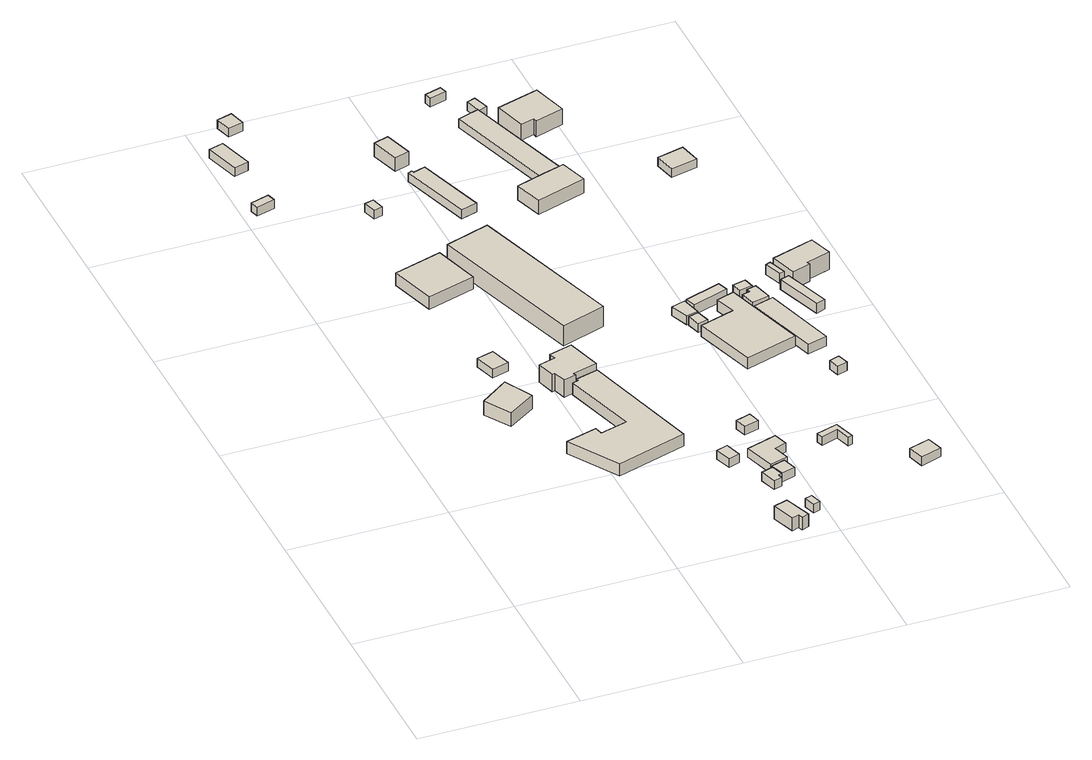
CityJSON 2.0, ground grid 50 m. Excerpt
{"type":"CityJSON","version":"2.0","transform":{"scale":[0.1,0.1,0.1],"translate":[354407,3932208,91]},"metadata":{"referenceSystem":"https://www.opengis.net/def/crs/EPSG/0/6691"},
"CityObjects":{
"building1":{"type":"Building","attributes":{"measuredHeight":6.1,"BuildingIDAttribute.prefecture":"14","BuildingIDAttribute.city":"14153","BuildingDetailAttribute.surveyYear":2015},"geometry":[{"type":"Solid","lod":"1","boundaries":[[[[0,1,2,3]],[[2,4,5,3]],[[1,6,4,2]],[[0,7,6,1]],[[3,5,7,0]],[[4,6,7,5]]]]}]},
"building2":{"type":"Building","attributes":{"BuildingIDAttribute.prefecture":"14","BuildingIDAttribute.city":"14153","BuildingDetailAttribute.surveyYear":2015},"geometry":[{"type":"Solid","lod":"1","boundaries":[[[[8,9,10,11]],[[10,12,13,11]],[[9,14,12,10]],[[8,15,14,9]],[[11,13,15,8]],[[12,14,15,13]]]]}]},
"building3":{"type":"Building","attributes":{"BuildingIDAttribute.prefecture":"14","BuildingIDAttribute.city":"14153","BuildingDetailAttribute.surveyYear":2015},"geometry":[{"type":"Solid","lod":"1","boundaries":[[[[16,17,18,19]],[[18,20,21,19]],[[17,22,20,18]],[[16,23,22,17]],[[19,21,23,16]],[[20,22,23,21]]]]}]},
"building4":{"type":"Building","attributes":{"BuildingIDAttribute.prefecture":"14","BuildingIDAttribute.city":"14153","BuildingDetailAttribute.surveyYear":2015},"geometry":[{"type":"Solid","lod":"1","boundaries":[[[[24,25,26,27]],[[26,28,29,27]],[[25,30,28,26]],[[24,31,30,25]],[[27,29,31,24]],[[28,30,31,29]]]]}]},
"building5":{"type":"Building","attributes":{"measuredHeight":7.1,"BuildingIDAttribute.prefecture":"14","BuildingIDAttribute.city":"14153","BuildingDetailAttribute.surveyYear":2015},"geometry":[{"type":"Solid","lod":"1","boundaries":[[[[32,33,34,35,36,37,38,39,40,41]],[[40,42,43,41]],[[39,44,42,40]],[[38,45,44,39]],[[37,46,45,38]],[[36,47,46,37]],[[35,48,47,36]],[[34,49,48,35]],[[33,50,49,34]],[[32,51,50,33]],[[41,43,51,32]],[[42,44,45,46,47,48,49,50,51,43]]]]}]},
"building6":{"type":"Building","attributes":{"measuredHeight":9.6,"BuildingIDAttribute.prefecture":"14","BuildingIDAttribute.city":"14153","BuildingDetailAttribute.surveyYear":2015},"geometry":[{"type":"Solid","lod":"1","boundaries":[[[[52,53,54,55]],[[54,56,57,55]],[[53,58,56,54]],[[52,59,58,53]],[[55,57,59,52]],[[56,58,59,57]]]]}]},
"building7":{"type":"Building","attributes":{"usage":"431","measuredHeight":6.9,"storeysAboveGround":1,"BuildingIDAttribute.prefecture":"14","BuildingIDAttribute.city":"14153","BuildingDetailAttribute.totalFloorArea":140.6,"BuildingDetailAttribute.buildingFootprintArea":140.6,"BuildingDetailAttribute.buildingStructureType":"601","BuildingDetailAttribute.buildingStructureOrgType":"1","BuildingDetailAttribute.orgUsage":"143","BuildingDetailAttribute.surveyYear":2015},"geometry":[{"type":"Solid","lod":"1","boundaries":[[[[60,61,62,63,64,65,66,67,68,69]],[[68,70,71,69]],[[67,72,70,68]],[[66,73,72,67]],[[65,74,73,66]],[[64,75,74,65]],[[63,76,75,64]],[[62,77,76,63]],[[61,78,77,62]],[[60,79,78,61]],[[69,71,79,60]],[[70,72,73,74,75,76,77,78,79,71]]]]}]},
"building8":{"type":"Building","attributes":{"BuildingIDAttribute.prefecture":"14","BuildingIDAttribute.city":"14153","BuildingDetailAttribute.surveyYear":2015},"geometry":[{"type":"Solid","lod":"1","boundaries":[[[[80,81,82,83]],[[82,84,85,83]],[[81,86,84,82]],[[80,87,86,81]],[[83,85,87,80]],[[84,86,87,85]]]]}]},
"building9":{"type":"Building","attributes":{"usage":"441","measuredHeight":4.7,"storeysAboveGround":2,"BuildingIDAttribute.prefecture":"14","BuildingIDAttribute.city":"14153","BuildingDetailAttribute.totalFloorArea":81.77,"BuildingDetailAttribute.buildingFootprintArea":40.88,"BuildingDetailAttribute.buildingStructureType":"610","BuildingDetailAttribute.buildingStructureOrgType":"2","BuildingDetailAttribute.orgUsage":"160","BuildingDetailAttribute.surveyYear":2015},"geometry":[{"type":"Solid","lod":"1","boundaries":[[[[88,89,90,91,92,93]],[[92,94,95,93]],[[91,96,94,92]],[[90,97,96,91]],[[89,98,97,90]],[[88,99,98,89]],[[93,95,99,88]],[[94,96,97,98,99,95]]]]}]},
"building10":{"type":"Building","attributes":{"BuildingIDAttribute.prefecture":"14","BuildingIDAttribute.city":"14153","BuildingDetailAttribute.surveyYear":2015},"geometry":[{"type":"Solid","lod":"1","boundaries":[[[[100,101,102,103]],[[102,104,105,103]],[[101,106,104,102]],[[100,107,106,101]],[[103,105,107,100]],[[104,106,107,105]]]]}]},
"building11":{"type":"Building","attributes":{"BuildingIDAttribute.prefecture":"14","BuildingIDAttribute.city":"14153","BuildingDetailAttribute.surveyYear":2015},"geometry":[{"type":"Solid","lod":"1","boundaries":[[[[108,109,110,111]],[[110,112,113,111]],[[109,114,112,110]],[[108,115,114,109]],[[111,113,115,108]],[[112,114,115,113]]]]}]},
"building12":{"type":"Building","attributes":{"BuildingIDAttribute.prefecture":"14","BuildingIDAttribute.city":"14153","BuildingDetailAttribute.surveyYear":2015},"geometry":[{"type":"Solid","lod":"1","boundaries":[[[[116,117,118,119,120,121]],[[120,122,123,121]],[[119,124,122,120]],[[118,125,124,119]],[[117,126,125,118]],[[116,127,126,117]],[[121,123,127,116]],[[122,124,125,126,127,123]]]]}]},
"building13":{"type":"Building","attributes":{"BuildingIDAttribute.prefecture":"14","BuildingIDAttribute.city":"14153","BuildingDetailAttribute.surveyYear":2015},"geometry":[{"type":"Solid","lod":"1","boundaries":[[[[128,129,130,131]],[[130,132,133,131]],[[129,134,132,130]],[[128,135,134,129]],[[131,133,135,128]],[[132,134,135,133]]]]}]},
"building14":{"type":"Building","attributes":{"usage":"431","measuredHeight":8.8,"storeysAboveGround":1,"BuildingIDAttribute.prefecture":"14","BuildingIDAttribute.city":"14153","BuildingDetailAttribute.totalFloorArea":772.51,"BuildingDetailAttribute.buildingFootprintArea":772.51,"BuildingDetailAttribute.buildingStructureType":"610","BuildingDetailAttribute.buildingStructureOrgType":"2","BuildingDetailAttribute.orgUsage":"143","BuildingDetailAttribute.surveyYear":2015},"geometry":[{"type":"Solid","lod":"1","boundaries":[[[[136,137,138,139]],[[138,140,141,139]],[[137,142,140,138]],[[136,143,142,137]],[[139,141,143,136]],[[140,142,143,141]]]]}]},
"building15":{"type":"Building","attributes":{"BuildingIDAttribute.prefecture":"14","BuildingIDAttribute.city":"14153","BuildingDetailAttribute.surveyYear":2015},"geometry":[{"type":"Solid","lod":"1","boundaries":[[[[144,145,146,147]],[[146,148,149,147]],[[145,150,148,146]],[[144,151,150,145]],[[147,149,151,144]],[[148,150,151,149]]]]}]},
"building16":{"type":"Building","attributes":{"usage":"441","storeysAboveGround":1,"BuildingIDAttribute.prefecture":"14","BuildingIDAttribute.city":"14153","BuildingDetailAttribute.totalFloorArea":68.66,"BuildingDetailAttribute.buildingFootprintArea":68.66,"BuildingDetailAttribute.buildingStructureType":"610","BuildingDetailAttribute.buildingStructureOrgType":"2","BuildingDetailAttribute.orgUsage":"172","BuildingDetailAttribute.surveyYear":2015},"geometry":[{"type":"Solid","lod":"1","boundaries":[[[[152,153,154,155,156,157]],[[156,158,159,157]],[[155,160,158,156]],[[154,161,160,155]],[[153,162,161,154]],[[152,163,162,153]],[[157,159,163,152]],[[158,160,161,162,163,159]]]]}]},
"building17":{"type":"Building","attributes":{"BuildingIDAttribute.prefecture":"14","BuildingIDAttribute.city":"14153","BuildingDetailAttribute.surveyYear":2015},"geometry":[{"type":"Solid","lod":"1","boundaries":[[[[164,165,166,167]],[[166,168,169,167]],[[165,170,168,166]],[[164,171,170,165]],[[167,169,171,164]],[[168,170,171,169]]]]}]},
"building18":{"type":"Building","attributes":{"usage":"431","measuredHeight":4.9,"storeysAboveGround":2,"BuildingIDAttribute.prefecture":"14","BuildingIDAttribute.city":"14153","BuildingDetailAttribute.totalFloorArea":92.52,"BuildingDetailAttribute.buildingFootprintArea":46.26,"BuildingDetailAttribute.buildingStructureType":"610","BuildingDetailAttribute.buildingStructureOrgType":"2","BuildingDetailAttribute.orgUsage":"143","BuildingDetailAttribute.surveyYear":2015},"geometry":[{"type":"Solid","lod":"1","boundaries":[[[[172,173,174,175]],[[174,176,177,175]],[[173,178,176,174]],[[172,179,178,173]],[[175,177,179,172]],[[176,178,179,177]]]]}]},
"building19":{"type":"Building","attributes":{"BuildingIDAttribute.prefecture":"14","BuildingIDAttribute.city":"14153","BuildingDetailAttribute.surveyYear":2015},"geometry":[{"type":"Solid","lod":"1","boundaries":[[[[180,181,182,183,184,185]],[[184,186,187,185]],[[183,188,186,184]],[[182,189,188,183]],[[181,190,189,182]],[[180,191,190,181]],[[185,187,191,180]],[[186,188,189,190,191,187]]]]}]},
"building20":{"type":"Building","attributes":{"BuildingIDAttribute.prefecture":"14","BuildingIDAttribute.city":"14153","BuildingDetailAttribute.surveyYear":2015},"geometry":[{"type":"Solid","lod":"1","boundaries":[[[[192,193,194,195,196,197]],[[196,198,199,197]],[[195,200,198,196]],[[194,201,200,195]],[[193,202,201,194]],[[192,203,202,193]],[[197,199,203,192]],[[198,200,201,202,203,199]]]]}]},
"building21":{"type":"Building","attributes":{"usage":"401","storeysAboveGround":1,"BuildingIDAttribute.prefecture":"14","BuildingIDAttribute.city":"14153","BuildingDetailAttribute.totalFloorArea":27.19,"BuildingDetailAttribute.buildingFootprintArea":27.19,"BuildingDetailAttribute.buildingStructureType":"601","BuildingDetailAttribute.buildingStructureOrgType":"1","BuildingDetailAttribute.orgUsage":"61","BuildingDetailAttribute.surveyYear":2015},"geometry":[{"type":"Solid","lod":"1","boundaries":[[[[204,205,206,207]],[[206,208,209,207]],[[205,210,208,206]],[[204,211,210,205]],[[207,209,211,204]],[[208,210,211,209]]]]}]},
"building22":{"type":"Building","attributes":{"usage":"401","storeysAboveGround":1,"BuildingIDAttribute.prefecture":"14","BuildingIDAttribute.city":"14153","BuildingDetailAttribute.totalFloorArea":14.99,"BuildingDetailAttribute.buildingFootprintArea":14.99,"BuildingDetailAttribute.buildingStructureType":"601","BuildingDetailAttribute.buildingStructureOrgType":"1","BuildingDetailAttribute.orgUsage":"61","BuildingDetailAttribute.surveyYear":2015},"geometry":[{"type":"Solid","lod":"1","boundaries":[[[[212,213,214,215]],[[214,216,217,215]],[[213,218,216,214]],[[212,219,218,213]],[[215,217,219,212]],[[216,218,219,217]]]]}]},
"building23":{"type":"Building","attributes":{"usage":"431","measuredHeight":5.7,"storeysAboveGround":1,"BuildingIDAttribute.prefecture":"14","BuildingIDAttribute.city":"14153","BuildingDetailAttribute.totalFloorArea":154.6,"BuildingDetailAttribute.buildingFootprintArea":154.6,"BuildingDetailAttribute.buildingStructureType":"610","BuildingDetailAttribute.buildingStructureOrgType":"2","BuildingDetailAttribute.orgUsage":"143","BuildingDetailAttribute.surveyYear":2015},"geometry":[{"type":"Solid","lod":"1","boundaries":[[[[220,221,222,223,224]],[[223,225,226,224]],[[222,227,225,223]],[[221,228,227,222]],[[220,229,228,221]],[[224,226,229,220]],[[225,227,228,229,226]]]]}]},
"building24":{"type":"Building","attributes":{"measuredHeight":4,"BuildingIDAttribute.prefecture":"14","BuildingIDAttribute.city":"14153","BuildingDetailAttribute.surveyYear":2015},"geometry":[{"type":"Solid","lod":"1","boundaries":[[[[230,231,232,233,234,235]],[[234,236,237,235]],[[233,238,236,234]],[[232,239,238,233]],[[231,240,239,232]],[[230,241,240,231]],[[235,237,241,230]],[[236,238,239,240,241,237]]]]}]},
"building25":{"type":"Building","attributes":{"measuredHeight":4.4,"BuildingIDAttribute.prefecture":"14","BuildingIDAttribute.city":"14153","BuildingDetailAttribute.surveyYear":2015},"geometry":[{"type":"Solid","lod":"1","boundaries":[[[[242,243,244,245]],[[244,246,247,245]],[[243,248,246,244]],[[242,249,248,243]],[[245,247,249,242]],[[246,248,249,247]]]]}]},
"building26":{"type":"Building","attributes":{"BuildingIDAttribute.prefecture":"14","BuildingIDAttribute.city":"14153","BuildingDetailAttribute.surveyYear":2015},"geometry":[{"type":"Solid","lod":"1","boundaries":[[[[250,251,252,253]],[[252,254,255,253]],[[251,256,254,252]],[[250,257,256,251]],[[253,255,257,250]],[[254,256,257,255]]]]}]},
"building27":{"type":"Building","attributes":{"BuildingIDAttribute.prefecture":"14","BuildingIDAttribute.city":"14153","BuildingDetailAttribute.surveyYear":2015},"geometry":[{"type":"Solid","lod":"1","boundaries":[[[[258,259,260,261]],[[260,262,263,261]],[[259,264,262,260]],[[258,265,264,259]],[[261,263,265,258]],[[262,264,265,263]]]]}]},
"building28":{"type":"Building","attributes":{"usage":"431","storeysAboveGround":1,"BuildingIDAttribute.prefecture":"14","BuildingIDAttribute.city":"14153","BuildingDetailAttribute.totalFloorArea":274,"BuildingDetailAttribute.buildingFootprintArea":274,"BuildingDetailAttribute.buildingStructureType":"610","BuildingDetailAttribute.buildingStructureOrgType":"2","BuildingDetailAttribute.orgUsage":"143","BuildingDetailAttribute.surveyYear":2015},"geometry":[{"type":"Solid","lod":"1","boundaries":[[[[266,267,268,269,270]],[[269,271,272,270]],[[268,273,271,269]],[[267,274,273,268]],[[266,275,274,267]],[[270,272,275,266]],[[271,273,274,275,272]]]]}]},
"building29":{"type":"Building","attributes":{"usage":"431","storeysAboveGround":1,"BuildingIDAttribute.prefecture":"14","BuildingIDAttribute.city":"14153","BuildingDetailAttribute.totalFloorArea":15.03,"BuildingDetailAttribute.buildingFootprintArea":15.03,"BuildingDetailAttribute.buildingStructureType":"610","BuildingDetailAttribute.buildingStructureOrgType":"2","BuildingDetailAttribute.orgUsage":"143","BuildingDetailAttribute.surveyYear":2015},"geometry":[{"type":"Solid","lod":"1","boundaries":[[[[276,277,278,279,280]],[[279,281,282,280]],[[278,283,281,279]],[[277,284,283,278]],[[276,285,284,277]],[[280,282,285,276]],[[281,283,284,285,282]]]]}]},
"building30":{"type":"Building","attributes":{"BuildingIDAttribute.prefecture":"14","BuildingIDAttribute.city":"14153","BuildingDetailAttribute.surveyYear":2015},"geometry":[{"type":"Solid","lod":"1","boundaries":[[[[286,287,288,289,290]],[[289,291,292,290]],[[288,293,291,289]],[[287,294,293,288]],[[286,295,294,287]],[[290,292,295,286]],[[291,293,294,295,292]]]]}]},
"building31":{"type":"Building","attributes":{"measuredHeight":4.2,"BuildingIDAttribute.prefecture":"14","BuildingIDAttribute.city":"14153","BuildingDetailAttribute.surveyYear":2015},"geometry":[{"type":"Solid","lod":"1","boundaries":[[[[296,297,298,299]],[[298,300,301,299]],[[297,302,300,298]],[[296,303,302,297]],[[299,301,303,296]],[[300,302,303,301]]]]}]},
"building32":{"type":"Building","attributes":{"measuredHeight":4.1,"BuildingIDAttribute.prefecture":"14","BuildingIDAttribute.city":"14153","BuildingDetailAttribute.surveyYear":2015},"geometry":[{"type":"Solid","lod":"1","boundaries":[[[[304,305,306,307,308,309]],[[308,310,311,309]],[[307,312,310,308]],[[306,313,312,307]],[[305,314,313,306]],[[304,315,314,305]],[[309,311,315,304]],[[310,312,313,314,315,311]]]]}]},
"building33":{"type":"Building","attributes":{"measuredHeight":4.4,"BuildingIDAttribute.prefecture":"14","BuildingIDAttribute.city":"14153","BuildingDetailAttribute.surveyYear":2015},"geometry":[{"type":"Solid","lod":"1","boundaries":[[[[316,317,318,319]],[[318,320,321,319]],[[317,322,320,318]],[[316,323,322,317]],[[319,321,323,316]],[[320,322,323,321]]]]}]},
"building34":{"type":"Building","attributes":{"usage":"411","measuredHeight":6.3,"storeysAboveGround":2,"BuildingIDAttribute.prefecture":"14","BuildingIDAttribute.city":"14153","BuildingDetailAttribute.totalFloorArea":269.41,"BuildingDetailAttribute.buildingFootprintArea":134.7,"BuildingDetailAttribute.buildingStructureType":"601","BuildingDetailAttribute.buildingStructureOrgType":"1","BuildingDetailAttribute.orgUsage":"10","BuildingDetailAttribute.surveyYear":2015},"geometry":[{"type":"Solid","lod":"1","boundaries":[[[[324,325,326,327,328,329]],[[328,330,331,329]],[[327,332,330,328]],[[326,333,332,327]],[[325,334,333,326]],[[324,335,334,325]],[[329,331,335,324]],[[330,332,333,334,335,331]]]]}]},
"building35":{"type":"Building","attributes":{"measuredHeight":3.7,"BuildingIDAttribute.prefecture":"14","BuildingIDAttribute.city":"14153","BuildingDetailAttribute.surveyYear":2015},"geometry":[{"type":"Solid","lod":"1","boundaries":[[[[336,337,338,339]],[[338,340,341,339]],[[337,342,340,338]],[[336,343,342,337]],[[339,341,343,336]],[[340,342,343,341]]]]}]},
"building36":{"type":"Building","attributes":{"measuredHeight":3.6,"BuildingIDAttribute.prefecture":"14","BuildingIDAttribute.city":"14153","BuildingDetailAttribute.surveyYear":2015},"geometry":[{"type":"Solid","lod":"1","boundaries":[[[[344,345,346,347]],[[346,348,349,347]],[[345,350,348,346]],[[344,351,350,345]],[[347,349,351,344]],[[348,350,351,349]]]]}]},
"building37":{"type":"Building","attributes":{"usage":"413","measuredHeight":7.1,"storeysAboveGround":1,"BuildingIDAttribute.prefecture":"14","BuildingIDAttribute.city":"14153","BuildingDetailAttribute.totalFloorArea":114.98,"BuildingDetailAttribute.buildingFootprintArea":114.98,"BuildingDetailAttribute.buildingStructureType":"601","BuildingDetailAttribute.buildingStructureOrgType":"1","BuildingDetailAttribute.orgUsage":"30","BuildingDetailAttribute.surveyYear":2015},"geometry":[{"type":"Solid","lod":"1","boundaries":[[[[352,353,354,355,356,357]],[[356,358,359,357]],[[355,360,358,356]],[[354,361,360,355]],[[353,362,361,354]],[[352,363,362,353]],[[357,359,363,352]],[[358,360,361,362,363,359]]]]}]},
"building38":{"type":"Building","attributes":{"measuredHeight":3.3,"BuildingIDAttribute.prefecture":"14","BuildingIDAttribute.city":"14153","BuildingDetailAttribute.surveyYear":2015},"geometry":[{"type":"Solid","lod":"1","boundaries":[[[[364,365,366,367]],[[366,368,369,367]],[[365,370,368,366]],[[364,371,370,365]],[[367,369,371,364]],[[368,370,371,369]]]]}]}
},
"vertices":[
[395,843,39],[307,786,39],[256,868,39],[347,934,39],[256,868,87],[347,934,87],[307,786,87],[395,843,87],
[17,2040,42],[75,2057,42],[83,2030,42],[25,2013,42],[83,2030,72],[25,2013,72],[75,2057,72],[17,2040,72],
[347,1025,40],[327,1093,40],[381,1108,40],[401,1041,40],[381,1108,70],[401,1041,70],[327,1093,70],[347,1025,70],
[37,2217,42],[4,2328,42],[51,2342,42],[84,2231,42],[51,2342,72],[84,2231,72],[4,2328,72],[37,2217,72],
[727,516,37],[503,447,37],[404,606,37],[505,635,37],[512,609,37],[597,633,37],[529,868,37],[547,873,37],[545,881,37],[617,901,37],[545,881,79],[617,901,79],[547,873,79],[529,868,79],[597,633,79],[512,609,79],[505,635,79],[404,606,79],[503,447,79],[727,516,79],
[262,1551,41],[415,1597,41],[459,1451,41],[306,1405,41],[459,1451,84],[306,1405,84],[415,1597,84],[262,1551,84],
[538,884,38],[541,876,38],[501,865,38],[489,905,38],[480,902,38],[463,961,38],[517,976,38],[511,997,38],[584,1018,38],[616,907,38],[584,1018,98],[616,907,98],[511,997,98],[517,976,98],[463,961,98],[480,902,98],[489,905,98],[501,865,98],[541,876,98],[538,884,98],
[141,2412,45],[93,2399,45],[79,2451,45],[127,2464,45],[79,2451,75],[127,2464,75],[93,2399,75],[141,2412,75],
[884,8,37],[879,22,37],[857,14,37],[831,88,37],[876,103,37],[907,16,37],[876,103,81],[907,16,81],[831,88,81],[857,14,81],[879,22,81],[884,8,81],
[328,1878,39],[316,1920,39],[345,1928,39],[356,1886,39],[345,1928,69],[356,1886,69],[316,1920,69],[328,1878,69],
[843,383,36],[807,371,36],[790,424,36],[827,436,36],[790,424,66],[827,436,66],[807,371,66],[843,383,66],
[919,249,36],[908,246,36],[912,231,36],[885,223,36],[869,276,36],[907,288,36],[869,276,66],[907,288,66],[885,223,66],[912,231,66],[908,246,66],[919,249,66],
[969,83,35],[947,76,35],[936,112,35],[958,119,35],[936,112,65],[958,119,65],[947,76,65],[969,83,65],
[438,1597,36],[579,1643,36],[736,1149,36],[595,1102,36],[736,1149,106],[595,1102,106],[579,1643,106],[438,1597,106],
[951,309,35],[965,264,35],[922,251,35],[908,296,35],[922,251,65],[908,296,65],[965,264,65],[951,309,65],
[973,432,34],[987,386,34],[949,374,34],[965,322,34],[907,304,34],[876,402,34],[907,304,64],[876,402,64],[965,322,64],[949,374,64],[987,386,64],[973,432,64],
[959,526,29],[912,512,29],[901,549,29],[948,564,29],[901,549,59],[948,564,59],[912,512,59],[959,526,59],
[517,2084,42],[470,2070,42],[442,2160,42],[489,2175,42],[442,2160,89],[489,2175,89],[470,2070,89],[517,2084,89],
[485,2009,43],[498,2014,43],[501,2006,43],[539,2018,43],[609,1798,43],[557,1782,43],[609,1798,73],[557,1782,73],[539,2018,73],[501,2006,73],[498,2014,73],[485,2009,73],
[1156,421,32],[1177,353,32],[1163,349,32],[1148,396,32],[1096,379,32],[1089,400,32],[1096,379,62],[1089,400,62],[1148,396,62],[1163,349,62],[1177,353,62],[1156,421,62],
[962,1076,30],[939,1135,30],[984,1149,30],[999,1087,30],[984,1149,60],[999,1087,60],[939,1135,60],[962,1076,60],
[998,1081,30],[1010,1038,30],[978,1029,30],[966,1072,30],[978,1029,60],[966,1072,60],[1010,1038,60],[998,1081,60],
[772,1731,35],[744,1819,35],[834,1848,35],[903,1869,35],[931,1781,35],[903,1869,84],[931,1781,84],[834,1848,84],[744,1819,84],[772,1731,84],
[980,1012,27],[1090,1046,27],[1069,1112,27],[1126,1130,27],[1208,865,27],[1042,813,27],[1208,865,65],[1042,813,65],[1126,1130,65],[1069,1112,65],[1090,1046,65],[980,1012,65],
[1116,1156,26],[1001,1118,26],[990,1151,26],[1105,1189,26],[990,1151,61],[1105,1189,61],[1001,1118,61],[1116,1156,61],
[736,2347,38],[682,2332,38],[676,2355,38],[729,2370,38],[676,2355,68],[729,2370,68],[682,2332,68],[736,2347,68],
[1377,269,21],[1393,216,21],[1326,195,21],[1310,248,21],[1326,195,51],[1310,248,51],[1393,216,51],[1377,269,51],
[720,2210,37],[788,2232,37],[790,2226,37],[903,1869,37],[834,1848,37],[903,1869,67],[834,1848,67],[790,2226,67],[788,2232,67],[720,2210,67],
[790,2226,38],[788,2232,38],[773,2277,38],[800,2286,38],[817,2235,38],[800,2286,68],[817,2235,68],[773,2277,68],[788,2232,68],[790,2226,68],
[1271,696,23],[1260,732,23],[1292,742,23],[1297,728,23],[1303,706,23],[1297,728,53],[1303,706,53],[1292,742,53],[1260,732,53],[1271,696,53],
[1138,1163,25],[1179,1173,25],[1187,1140,25],[1146,1130,25],[1187,1140,65],[1146,1130,65],[1179,1173,65],[1138,1163,65],
[1159,1063,25],[1146,1111,25],[1171,1117,25],[1167,1129,25],[1197,1137,25],[1213,1077,25],[1197,1137,64],[1213,1077,64],[1167,1129,64],[1171,1117,64],[1146,1111,64],[1159,1063,64],
[1231,821,24],[1160,1056,24],[1224,1075,24],[1294,840,24],[1224,1075,57],[1294,840,57],[1160,1056,57],[1231,821,57],
[966,2226,37],[999,2113,37],[908,2085,37],[905,2097,37],[861,2084,37],[832,2186,37],[861,2084,92],[832,2186,92],[905,2097,92],[908,2085,92],[999,2113,92],[966,2226,92],
[1330,1004,20],[1279,1152,20],[1308,1162,20],[1359,1014,20],[1308,1162,54],[1359,1014,54],[1279,1152,54],[1330,1004,54],
[1287,1177,21],[1267,1233,21],[1283,1239,21],[1303,1182,21],[1283,1239,56],[1303,1182,56],[1267,1233,56],[1287,1177,56],
[1426,1279,9],[1450,1206,9],[1373,1181,9],[1376,1172,9],[1318,1153,9],[1291,1236,9],[1318,1153,70],[1291,1236,70],[1376,1172,70],[1373,1181,70],[1450,1206,70],[1426,1279,70],
[1195,1770,26],[1180,1837,26],[1264,1857,26],[1279,1789,26],[1264,1857,56],[1279,1789,56],[1180,1837,56],[1195,1770,56]
]}
